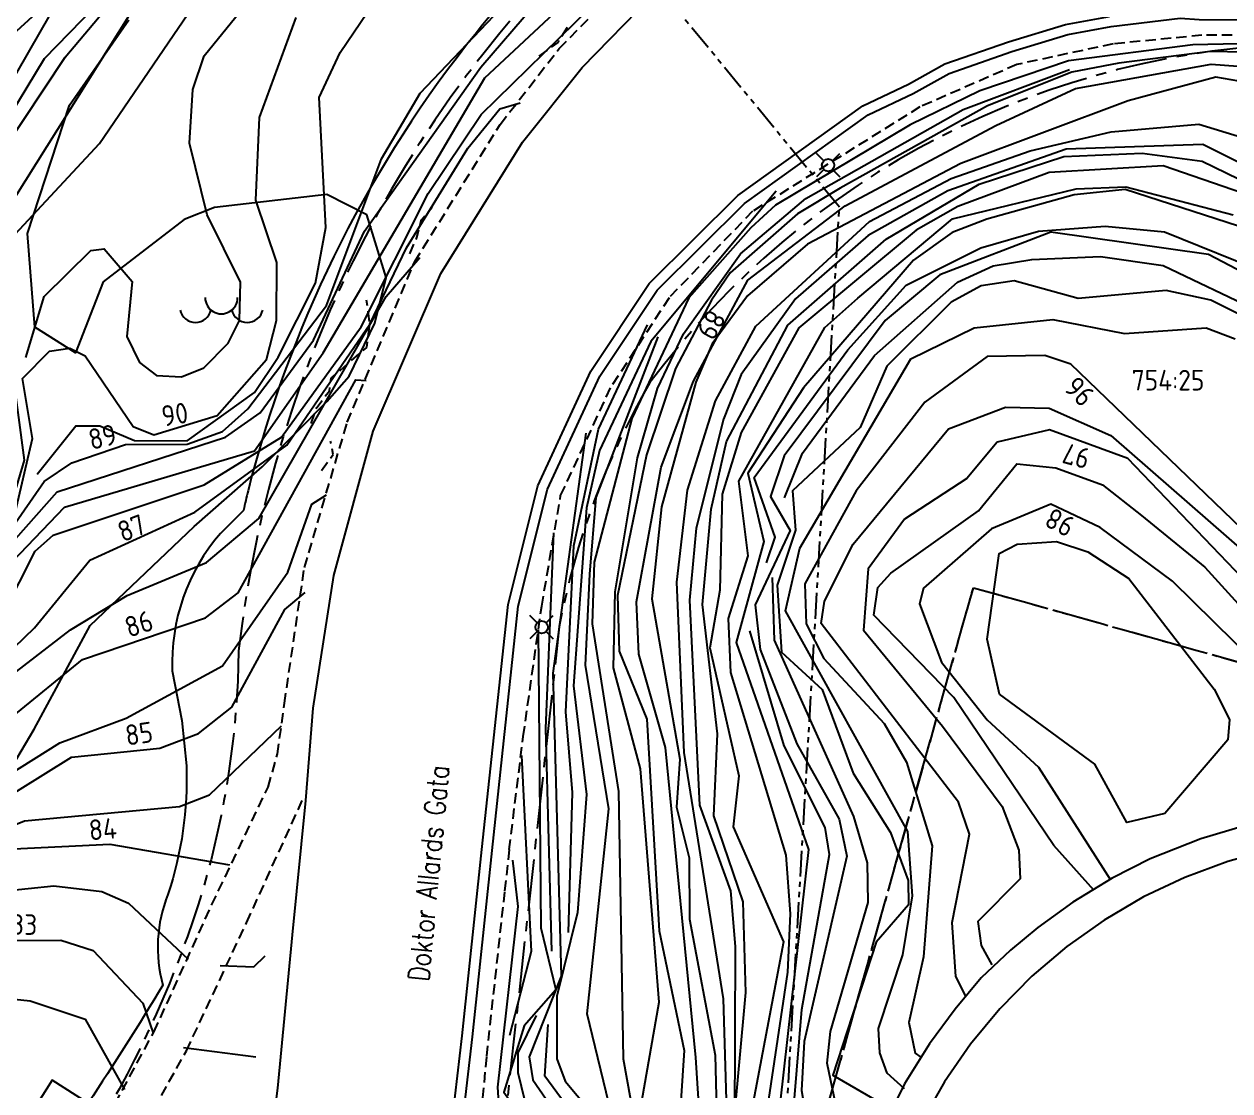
# Model space of a CAD drawing. Header units: metres. Extents: x 148035 to 148980, y 6395313 to 6395676.
# Drawn here: x 148298.3 to 148356.6, y 6395512 to 6395563.7 of the extents above; entities that cross this region are included whole.
import ezdxf
from ezdxf.enums import TextEntityAlignment as Align

# ---------------------------------------------------------------- set-up
doc = ezdxf.new("R2010")
doc.units = ezdxf.units.M
for name, pattern in [('CENTERX2', [4, 2.5, -0.5, 0.5, -0.5]), ('DASHED', [0.75, 0.5, -0.25]), ('PHANTOM', [2.5, 1.25, -0.25, 0.25, -0.25, 0.25, -0.25])]:
    doc.linetypes.add(name, pattern=pattern)
for name, color, linetype in [('M-BEF-BELYSNINGSSTOLPE', 4, 'Continuous'), ('M-BEF-BERGLINJE', 4, 'DASHED'), ('M-BEF-MARKLINJE', 4, 'Continuous'), ('M-BEF-NIVÅKURVA-PRIMÄR-0.5M', 250, 'Continuous'), ('M-BEF-NIVÅKURVA-PRIMÄR-1.0M', 250, 'Continuous'), ('M-BEF-STOLPAR-INMÄTT', 4, 'Continuous'), ('M-BEF-VÄGKANT', 13, 'DASHED'), ('M-BEF-VÄGKANTSTÖD', 13, 'Continuous'), ('M-FASTIGHETSBETECKNING', 3, 'Continuous'), ('M-GATUNAMN', 3, 'Continuous'), ('M-GR-ANVÄNDNINGSGRÄNS', 4, 'CENTERX2'), ('M-GR-ARBETSOMRÅDESGRÄNS', 7, 'ARBETSOMR_GR'), ('M-GR-FASTIGHETSGRÄNS', 3, 'PHANTOM'), ('M-HUS-SOCKEL', 1, 'Continuous'), ('M-HUS-YTTER', 3, 'Continuous')]:
    doc.layers.add(name, color=color, linetype=linetype)
doc.styles.add('ISO', font='iso.shx', dxfattribs={"height": 2.5})
doc.styles.add('SIMPLEX8', font='simplex.shx', dxfattribs={"width": 0.8})
doc.linetypes.add('ARBETSOMR_GR', pattern='A,0.5,-0.2,["+",Standard,S=0.1,R=0,X=-0.1,Y=-0.05],-0.2', length=0.9)

# ---------------------------------------------------------------- blocks, each defined once
blk = doc.blocks.new('PRI_M_BERG')
for centre, radius, start, end in [((0, 0.867), 0.784, 179.99999, 0.00001), ((-1.252, 0.43), 0.765, 192.29023, 347.70977), ((1.252, 0.43), 0.765, 192.29023, 347.70977)]:
    blk.add_arc(centre, radius, start, end)
blk = doc.blocks.new('PRI_L_BELYS')
for points in [[(-0.212, 0.212, 0), (-0.566, 0.566, 0)], [(0.212, 0.212, 0), (0.566, 0.566, 0)], [(-0.212, -0.212, 0), (-0.566, -0.566, 0)], [(0.212, -0.212, 0), (0.566, -0.566, 0)]]:
    blk.add_polyline3d(points)
blk.add_circle((0, 0), 0.3)
blk = doc.blocks.new('BEF_BEL_STOLPE')
for points in [[(-0.212, 0.212, 0), (-0.566, 0.566, 0)], [(0.212, 0.212, 0), (0.566, 0.566, 0)], [(-0.212, -0.212, 0), (-0.566, -0.566, 0)], [(0.212, -0.212, 0), (0.566, -0.566, 0)]]:
    blk.add_polyline3d(points)
blk.add_circle((0, 0), 0.3)

msp = doc.modelspace()

# ---------------------------------------------------------------- linework, layer by layer
at = {"layer": 'M-BEF-BERGLINJE', "flags": 128}
for points in [[(148323.171, 6395562.1), (148324.093, 6395562.774), (148324.623, 6395563.639)], [(148316.918, 6395552.54), (148317.263, 6395553.324), (148317.481, 6395554.176), (148317.998, 6395554.793)], [(148312.141, 6395544.325), (148312.417, 6395545.097), (148313.026, 6395545.902), (148313.109, 6395546.513), (148314.835, 6395548.009), (148314.982, 6395549.11), (148314.829, 6395550.301)], [(148312.647, 6395542.042), (148313.213, 6395542.821), (148313.088, 6395543.462)]]:
    msp.add_lwpolyline(points, dxfattribs=at)
at = {"layer": 'M-BEF-MARKLINJE', "lineweight": -3, "flags": 128}
msp.add_lwpolyline([(148296.211, 6395525.264), (148298.738, 6395529.524), (148301.46, 6395534.549), (148306.491, 6395539.342), (148309.77, 6395542.221), (148312.898, 6395545.382), (148313.979, 6395546.608), (148315.223, 6395549.176), (148315.782, 6395551.384), (148314.839, 6395554.431), (148312.902, 6395555.415), (148307.477, 6395554.775), (148306.002, 6395554.194), (148302.084, 6395551.175), (148300.739, 6395547.736), (148298.777, 6395548.993), (148298.419, 6395553.514), (148300.448, 6395559.734), (148303.317, 6395563.866)], dxfattribs=at)
at = {"layer": 'M-BEF-NIVÅKURVA-PRIMÄR-0.5M', "lineweight": -3}
for points in [[(148295.47, 6395536.075), (148299.858, 6395541.007), (148307.996, 6395543.665), (148309.672, 6395544.842), (148312.253, 6395548.365), (148314.725, 6395553.636), (148320.347, 6395561.577), (148325.04, 6395567.043), (148330.306, 6395571.971), (148332.155, 6395574.759), (148333.414, 6395578.755), (148333.458, 6395581.234), (148331.688, 6395587.438), (148330.885, 6395591.795), (148329.456, 6395595.887), (148327.727, 6395599.747), (148324.141, 6395604.193), (148321.472, 6395609.828), (148320.337, 6395611.157), (148318.233, 6395612.124)], [(148297.536, 6395562.989), (148299.781, 6395565.059), (148302.949, 6395567.139), (148303.526, 6395568.273), (148304.13, 6395573.719), (148303.692, 6395579.199), (148303.99, 6395582.602), (148306.777, 6395587.114), (148307.755, 6395587.141), (148309.758, 6395585.563), (148315.403, 6395578.962), (148317.783, 6395577.835), (148319.606, 6395577.452), (148323.278, 6395580.485), (148324.201, 6395582.326), (148323.726, 6395586.027), (148322.008, 6395590.542), (148317.775, 6395595.164), (148310.84, 6395598.679), (148307.987, 6395599.163), (148302.444, 6395604.273), (148300.08, 6395605.487), (148298.769, 6395605.532), (148295.564, 6395603.953)], [(148284.185, 6395533.593), (148287.126, 6395533.556), (148287.562, 6395534.248), (148287.47, 6395537.235), (148288.017, 6395537.754), (148288.805, 6395537.867), (148291.907, 6395536.615), (148293.17, 6395536.991), (148296.777, 6395540.817), (148297.417, 6395542.056), (148297.61, 6395543.652), (148296.602, 6395552.83), (148296.854, 6395553.757), (148305.84, 6395568.073), (148309.547, 6395571.486), (148311.631, 6395572.514), (148313.376, 6395572.971), (148319.05, 6395572.323), (148320.715, 6395572.786), (148323.833, 6395575.581), (148325.241, 6395577.914), (148326.294, 6395580.81)], [(148298.346, 6395547.511), (148299.227, 6395550.464), (148301.49, 6395552.692), (148302.134, 6395552.779), (148303.489, 6395551.194), (148303.22, 6395548.53), (148303.847, 6395547.274), (148304.662, 6395546.654), (148305.868, 6395546.578), (148306.954, 6395547.016), (148308.132, 6395548.218), (148308.685, 6395549.314), (148308.732, 6395551.169), (148307.116, 6395554.423), (148306.255, 6395557.899), (148306.415, 6395560.497), (148306.963, 6395562.118), (148310.805, 6395566.858), (148314.147, 6395569.19), (148319.952, 6395570.758), (148322.849, 6395572.086), (148325.588, 6395574.385), (148327.007, 6395580.181)], [(148229.429, 6395519.079), (148232.763, 6395516.534), (148244.121, 6395515.229), (148248.794, 6395515.714), (148252.365, 6395516.571), (148260.726, 6395519.631), (148266.319, 6395520.37), (148267.575, 6395521.254), (148268.078, 6395523.077), (148269.35, 6395524.144), (148286.022, 6395526.994), (148294.61, 6395532.188), (148297.275, 6395535.146), (148298.792, 6395538.142), (148299.66, 6395538.923), (148306.966, 6395541.361), (148310.704, 6395543.658), (148314.57, 6395549.006), (148317.799, 6395555.458), (148320.371, 6395559.288), (148329.472, 6395568.209), (148332.123, 6395570.097)], [(148295.831, 6395556.353), (148299.239, 6395561.99), (148302.865, 6395565.743)], [(148298.883, 6395541.869), (148300.76, 6395544.211), (148301.919, 6395544.214), (148303.595, 6395543.506), (148306.152, 6395543.489), (148309.406, 6395545.819), (148310.555, 6395547.53), (148312.352, 6395551.12), (148312.851, 6395553.81), (148312.534, 6395560.108), (148313.555, 6395562.288), (148314.866, 6395564.237)], [(148349.229, 6395441.507), (148348.875, 6395442.523), (148347.046, 6395446.437), (148335.823, 6395458.188), (148329.979, 6395463.396), (148327.437, 6395466.356), (148325.516, 6395470.924), (148324.709, 6395474.734), (148325.035, 6395480.448), (148328.673, 6395495.084), (148329.487, 6395506.5), (148329.254, 6395509.059), (148328.025, 6395510.869), (148328.976, 6395516.306), (148328.085, 6395527.605), (148326.778, 6395532.488), (148326.851, 6395536.169), (148327.928, 6395542.661), (148328.907, 6395546.014), (148330.156, 6395548.659), (148332.913, 6395552.529), (148336.076, 6395555.222), (148343.691, 6395559.52), (148348.842, 6395561.453)], [(148326.293, 6395484.217), (148328.8, 6395489.331), (148328.719, 6395492.525), (148330.554, 6395494.427), (148329.964, 6395503.543), (148330.967, 6395510.388), (148330.758, 6395513.633), (148329.284, 6395528.643), (148328.005, 6395533.153), (148327.887, 6395535.697), (148329.085, 6395542.201), (148330.648, 6395546.379), (148333.269, 6395551.257), (148337.98, 6395554.865), (148345.269, 6395558.757), (148349.125, 6395560.548), (148355.69, 6395561.719), (148358.698, 6395561.496), (148369.713, 6395555.738), (148371.825, 6395555.343)], [(148332.289, 6395509.949), (148332.089, 6395516.471), (148330.197, 6395528.395), (148329.841, 6395536.636), (148330.352, 6395541.095), (148331.709, 6395545.413), (148333.666, 6395549.034), (148339.153, 6395554.095), (148343.108, 6395556.188), (148346.936, 6395557.524), (148350.847, 6395558.437), (148355.099, 6395558.807), (148372.396, 6395553.543), (148375.592, 6395553.48), (148385.79, 6395550.296)], [(148331.953, 6395491.26), (148333.546, 6395495.655), (148332.369, 6395502.773), (148332.218, 6395506.352), (148333.183, 6395516.784), (148333.052, 6395521.174), (148331.629, 6395525.323), (148331.811, 6395529.304), (148331.085, 6395535.554), (148331.494, 6395540.168), (148332.235, 6395543.452), (148335.208, 6395549.076), (148339.96, 6395553.247), (148344.463, 6395555.901), (148348.559, 6395557.252), (148352.347, 6395557.408), (148355.257, 6395557.029), (148357.019, 6395556.165)], [(148335.342, 6395520.588), (148335.124, 6395523.419), (148332.453, 6395532.269), (148332.338, 6395534.883), (148333.292, 6395537.912), (148332.835, 6395541.527), (148336.992, 6395548.966), (148338.596, 6395550.394), (148343.181, 6395554.23), (148349.151, 6395555.675), (148351.566, 6395555.78), (148356.752, 6395554.423)], [(148334.178, 6395537.579), (148334.603, 6395538.816), (148333.581, 6395541.712), (148338.114, 6395547.884), (148340.936, 6395551.023), (148344.544, 6395552.82), (148347.328, 6395553.63), (148350.564, 6395553.88), (148353.427, 6395553.601), (148358.54, 6395551.54), (148370.353, 6395542.834), (148377.755, 6395538.329), (148389.187, 6395533.728), (148390.798, 6395533.516), (148392.97, 6395534.831), (148394.85, 6395534.309), (148397.777, 6395532.193), (148400.288, 6395529.494), (148402.188, 6395526.219), (148404.923, 6395523.516), (148406.195, 6395522.842), (148410.509, 6395522.488), (148413.608, 6395521.765)], [(148335.044, 6395540.718), (148335.923, 6395542.889), (148339.394, 6395547.615), (148343.411, 6395551.159), (148345.145, 6395551.955), (148347.009, 6395552.261), (148350.343, 6395552.413), (148353.373, 6395551.979), (148357.959, 6395549.778), (148366.019, 6395544.134), (148368.835, 6395541.765), (148375.049, 6395534.86), (148381.493, 6395534.347), (148388.364, 6395532.191), (148392.19, 6395530.254), (148396.109, 6395526.87)], [(148224.5, 6395524.989), (148227.879, 6395520.139), (148230.675, 6395516.985), (148238.094, 6395514.318), (148252.94, 6395515.139), (148258.016, 6395515.787), (148267.294, 6395519.871), (148269.637, 6395522.137), (148273.011, 6395523.601), (148285.978, 6395524.991), (148287.61, 6395523.127), (148288.665, 6395523.323), (148290.178, 6395526.271), (148291.67, 6395527.521), (148300.5, 6395534.331), (148303.25, 6395535.991), (148307.09, 6395537.592), (148309.622, 6395539.717), (148315.775, 6395550.467), (148317.411, 6395552.356)], [(148324.601, 6395519.68), (148324.794, 6395526.457), (148324.469, 6395530.36), (148324.85, 6395538.394), (148326.044, 6395544.054), (148328.419, 6395549.105)], [(148340.859, 6395512.112), (148340.009, 6395512.869), (148339.653, 6395513.86), (148339.601, 6395515.034), (148340.77, 6395518.605), (148341.232, 6395521.462), (148341.013, 6395524.575), (148335.102, 6395535.257), (148335.789, 6395538.28), (148341.154, 6395547.448), (148344.216, 6395548.96), (148348.026, 6395549.355), (148351.492, 6395548.675), (148355.448, 6395548.953), (148356.855, 6395548.429)], [(148335.2, 6395453.784), (148334.118, 6395456.941), (148328.454, 6395463.295), (148324.585, 6395468.372), (148323.935, 6395472.1), (148323.964, 6395475.296), (148325.136, 6395485.139), (148327.066, 6395495.187), (148327.985, 6395505.496), (148325.499, 6395515.746), (148326.555, 6395525.672), (148325.426, 6395532.618), (148325.626, 6395537.028), (148325.94, 6395540.741), (148328.938, 6395548.526)], [(148343.826, 6395516.595), (148343.333, 6395517.547), (148343.154, 6395520.164), (148344.004, 6395524.443), (148343.47, 6395525.999), (148336.827, 6395534.647), (148336.983, 6395535.719), (148338.363, 6395538.487), (148342.987, 6395544.068), (148345.744, 6395545.11), (148347.847, 6395545.071), (148350.835, 6395543.743), (148364.161, 6395532.104), (148367.835, 6395529.781), (148373.942, 6395527.419), (148376.798, 6395527.946), (148380.161, 6395530.426), (148381.609, 6395530.818), (148386.118, 6395530.031), (148388.275, 6395529.074), (148390.578, 6395527.412), (148395.888, 6395522.136), (148396.389, 6395521.742)], [(148350.012, 6395521.724), (148348.073, 6395523.887), (148343.238, 6395531.059), (148339.374, 6395535.039), (148339.569, 6395536.387), (148340.196, 6395537.076), (148344.435, 6395540.103), (148346.295, 6395542.375), (148348.182, 6395542.183), (148350.435, 6395541.347), (148352.315, 6395539.864), (148355.381, 6395537.363), (148361.018, 6395531.17)], [(148243.28, 6395513.741), (148257.129, 6395514.606), (148266.806, 6395518.487), (148269.632, 6395520.388), (148271.722, 6395522.384), (148285.428, 6395522.688), (148287.565, 6395521.701), (148288.96, 6395521.941), (148299.98, 6395528.868), (148303.198, 6395530.055), (148307.858, 6395532.589), (148311.013, 6395537.128), (148312.177, 6395540.414), (148312.896, 6395540.868)], [(148323.788, 6395518.785), (148323.498, 6395529.555), (148323.89, 6395539.036)], [(148336.992, 6395501.794), (148336.896, 6395502.041), (148336.633, 6395503.737), (148338.027, 6395508.933), (148337.116, 6395513.359), (148337.274, 6395514.897), (148339.088, 6395521.138), (148339.058, 6395523.062), (148338.408, 6395525.29), (148334.567, 6395533.84), (148334.459, 6395536.869)], [(148336.633, 6395498.533), (148335.132, 6395503.252), (148335.04, 6395505.767), (148335.886, 6395515.952), (148337.226, 6395523.461), (148337.017, 6395524.766), (148335.036, 6395528.719), (148333.368, 6395534.286)], [(148295.956, 6395524.16), (148298.278, 6395525.08), (148305.778, 6395525.781), (148307.224, 6395526.341), (148310.716, 6395529.685)], [(148322.321, 6395528.256), (148322.791, 6395518.77), (148321.737, 6395514.694)], [(148226.093, 6395514.962), (148227.52, 6395514.003), (148230.69, 6395513.327), (148238.049, 6395513.355), (148240.901, 6395512.715), (148245.339, 6395512.537), (148262.044, 6395513.728), (148265.773, 6395514.162), (148274.753, 6395517.584), (148284.503, 6395518.779), (148292.989, 6395520.419), (148297.213, 6395521.679), (148299.695, 6395521.935), (148302.026, 6395521.665), (148303.308, 6395521.11), (148306.201, 6395518.384)], [(148335.206, 6395517.766), (148335.342, 6395520.588)], [(148307.747, 6395518.084), (148309.367, 6395518.014), (148309.927, 6395518.557)], [(148332.962, 6395475.047), (148329.287, 6395476.693), (148328.848, 6395477.234), (148328.835, 6395480.764), (148329.657, 6395484.139), (148335.683, 6395497.571), (148335.605, 6395498.688), (148334.076, 6395501.272), (148333.603, 6395502.923), (148333.44, 6395505.867), (148335.206, 6395517.766)], [(148224.296, 6395516.036), (148226.853, 6395512.987), (148230.907, 6395511.926), (148234.911, 6395512.243), (148245.876, 6395511.635), (148251.894, 6395512.072), (148259.68, 6395511.252), (148262.255, 6395510.179), (148274.193, 6395514.717), (148282.201, 6395515.867), (148285.671, 6395515.668), (148291.467, 6395516.846), (148295.816, 6395516.672), (148298.546, 6395516.371), (148301.215, 6395515.493), (148303.115, 6395512.085)], [(148328.268, 6395455.735), (148328.495, 6395459.697), (148327.667, 6395461.283), (148324.797, 6395464.338), (148322.86, 6395467.151), (148321.618, 6395470.793), (148321.997, 6395476.789), (148323.684, 6395489.09), (148324.4, 6395502.338), (148324.328, 6395509.179), (148322.478, 6395511.566), (148322.167, 6395512.895), (148322.165, 6395513.858), (148323.049, 6395515.672)], [(148331.577, 6395454.641), (148331.64, 6395457.075), (148330.879, 6395459.385), (148324.719, 6395466.53), (148322.892, 6395470.349), (148322.968, 6395476.11), (148326.064, 6395500.989), (148326.216, 6395504.57), (148325.245, 6395510.298), (148323.456, 6395512.73), (148323.617, 6395515.233)]]:
    msp.add_lwpolyline(points, dxfattribs=at)
msp.add_lwpolyline([(148353.453, 6395525.436), (148351.602, 6395525.007), (148350.054, 6395527.837), (148345.45, 6395531.219), (148344.855, 6395533.886), (148345.434, 6395538.034), (148346.306, 6395538.476), (148348.206, 6395538.604), (148349.723, 6395538.108), (148351.699, 6395536.827), (148355.836, 6395531.465), (148356.569, 6395529.989), (148356.493, 6395529.002)], close=True, dxfattribs=at)
at = {"layer": 'M-BEF-NIVÅKURVA-PRIMÄR-1.0M', "lineweight": -3}
for points in [[(148293.057, 6395532.805), (148300.211, 6395540.277), (148309.404, 6395542.998), (148312.733, 6395547.742), (148320.546, 6395561.056), (148327.957, 6395567.98), (148332.886, 6395571.913), (148334.534, 6395573.986), (148336.365, 6395578.867), (148336.472, 6395580.851), (148332.253, 6395591.246), (148330.344, 6395597.379), (148328.951, 6395600.25), (148325.751, 6395604.992), (148323.112, 6395610.285), (148319.684, 6395611.96), (148310.825, 6395612.712), (148308.399, 6395613.414), (148307.087, 6395614.938), (148304.938, 6395618.76)], [(148297.388, 6395553.021), (148301.898, 6395557.875), (148307.617, 6395566.273), (148312.185, 6395570.477), (148315.846, 6395571.775), (148318.281, 6395571.13), (148319.461, 6395571.364), (148325.312, 6395574.518), (148326, 6395578.369), (148327.364, 6395582.345), (148327.649, 6395586.811), (148326.58, 6395592.549), (148324.878, 6395597.445), (148320.528, 6395602.094), (148319.364, 6395604.829), (148312.945, 6395609.738), (148310.754, 6395610.142), (148306.363, 6395609.324), (148304.087, 6395610.67), (148303.225, 6395612.009), (148302.058, 6395617.23)], [(148296.129, 6395555.882), (148300.241, 6395562.059), (148304.669, 6395567.325), (148308.009, 6395573.274), (148314.176, 6395575.269), (148316.981, 6395573.31), (148319.048, 6395573.059), (148321.876, 6395574.502), (148322.996, 6395575.88), (148326.869, 6395582.078), (148326.572, 6395586.44), (148324.738, 6395593.168), (148322.561, 6395596.905), (148316.127, 6395603.801), (148310.965, 6395606.758), (148305.617, 6395606.558), (148303.72, 6395607.212), (148302.391, 6395608.355), (148300.802, 6395613.239), (148300.767, 6395616.499)], [(148295.193, 6395556.6), (148299.529, 6395564.134)], [(148296.878, 6395538.14), (148299.225, 6395541.522), (148300.569, 6395542.417), (148303.158, 6395543.309), (148306.153, 6395543.316), (148307.853, 6395543.942), (148309.084, 6395545.037), (148312.88, 6395550.033), (148315.545, 6395557.138), (148317.416, 6395560.316), (148320.99, 6395564.06)], [(148297.78, 6395539.784), (148298.666, 6395543.601), (148298.178, 6395546.506), (148299.48, 6395547.825), (148300.473, 6395547.976), (148301.218, 6395547.602), (148303.536, 6395544.179), (148304.538, 6395543.779), (148307.595, 6395544.718), (148309.98, 6395547.42), (148310.469, 6395549.304), (148310.489, 6395552.123), (148309.468, 6395555.127), (148309.654, 6395559.143), (148311.418, 6395563.977)], [(148359.194, 6395562.746), (148354.803, 6395562.65), (148348.791, 6395561.875), (148344.49, 6395560.43), (148341.121, 6395558.78), (148334.613, 6395554.897), (148333.417, 6395553.795), (148330.424, 6395550.408), (148327.658, 6395544.568), (148325.833, 6395537.602), (148325.736, 6395534.626), (148327.02, 6395526.51), (148327.237, 6395513.562), (148328.452, 6395506.854)], [(148358.173, 6395562.282), (148355.645, 6395562.329), (148351.228, 6395561.773), (148348.944, 6395561.324), (148344.87, 6395559.697), (148337.745, 6395555.712), (148335.677, 6395554.476), (148332.422, 6395551.614), (148331.518, 6395550.287), (148329.781, 6395546.984), (148328.375, 6395542.799), (148326.968, 6395535.992), (148327.052, 6395533.301), (148328.379, 6395530.011), (148328.982, 6395519.769), (148330.197, 6395513.977), (148329.442, 6395502.508)], [(148358.884, 6395560.578), (148355.917, 6395561.082), (148351.67, 6395559.943), (148343.572, 6395556.915), (148336.166, 6395553.009), (148333.254, 6395550.504), (148331.554, 6395548.187), (148330.762, 6395546.33), (148329.096, 6395540.288), (148328.636, 6395535.842), (148329.99, 6395528.078), (148329.819, 6395525.751), (148330.432, 6395523.29), (148330.456, 6395520.322), (148331.685, 6395513.742), (148331.848, 6395507.12)], [(148295.779, 6395531.566), (148298.767, 6395534.428), (148301.436, 6395537.703), (148306.524, 6395540.03), (148310.965, 6395543.278), (148314.992, 6395549.129), (148316.751, 6395552.824), (148319.718, 6395557.659), (148321.274, 6395559.553), (148322.254, 6395559.845)], [(148361.887, 6395554.527), (148355.283, 6395557.834), (148348.68, 6395557.61), (148342.943, 6395555.592), (148339.093, 6395553.428), (148335.575, 6395550.35), (148332.946, 6395546.703), (148332.098, 6395544.535), (148330.77, 6395539.263), (148330.457, 6395535.774), (148330.929, 6395525.853), (148332.437, 6395521.703), (148332.665, 6395519.002), (148332.624, 6395510.426)], [(148357.202, 6395555.478), (148353.366, 6395556.793), (148347.855, 6395556.473), (148343.432, 6395554.829), (148341.418, 6395553.675), (148335.747, 6395548.952), (148332.956, 6395543.894), (148332.028, 6395540.898), (148331.911, 6395536.262), (148331.436, 6395533.467), (148332.845, 6395527.267), (148332.566, 6395524.794), (148335.001, 6395519.238), (148332.741, 6395507.282)], [(148334.642, 6395555.575), (148328.578, 6395548.294), (148326.09, 6395543.023), (148325.462, 6395540.244), (148324.833, 6395531.616), (148325.464, 6395526.368), (148325.039, 6395520.658), (148324.028, 6395516.608), (148324.024, 6395513.565), (148324.432, 6395512.488), (148326.097, 6395510.494), (148326.611, 6395508.996), (148327.433, 6395502.878), (148324.794, 6395487.186), (148323.35, 6395476.067), (148323.243, 6395471.718), (148323.62, 6395469.301), (148325.794, 6395465.441), (148330.71, 6395460.398), (148333.183, 6395456.693), (148333.149, 6395454.24)], [(148357.017, 6395553.877), (148351.53, 6395555.646), (148349.058, 6395555.39), (148344.83, 6395554.221), (148343.154, 6395553.577), (148341.286, 6395552.222), (148335.958, 6395546.055), (148333.27, 6395541.911), (148334.048, 6395538.618), (148332.707, 6395533.727), (148336.21, 6395523.696), (148333.976, 6395503.874), (148334.293, 6395502.326), (148336.501, 6395498.208), (148336.45, 6395496.826), (148332.308, 6395489.099), (148330.226, 6395481.955), (148329.906, 6395478.075), (148330.389, 6395477.04), (148331.179, 6395476.473), (148335.058, 6395475.08), (148336.042, 6395473.801)], [(148358.945, 6395550.722), (148355.561, 6395552.507), (148347.931, 6395553.58), (148342.569, 6395551.526), (148339.915, 6395549.309), (148335.032, 6395542.76), (148334.366, 6395540.796), (148335.322, 6395539.141), (148333.629, 6395535.551), (148333.873, 6395533.378), (148335.642, 6395528.821), (148337.698, 6395525.163), (148338.062, 6395523.38), (148335.999, 6395514.398), (148335.871, 6395512.034), (148336.355, 6395509.224), (148335.418, 6395504.903), (148335.666, 6395502.525), (148336.572, 6395500.232)], [(148297.777, 6395540.854), (148298.277, 6395542.548), (148297.004, 6395552.023)], [(148358.506, 6395548.874), (148355.667, 6395550.296), (148353.511, 6395550.767), (148349.248, 6395550.381), (148346.156, 6395551.224), (148344.561, 6395550.995), (148343.108, 6395550.192), (148339.995, 6395547.104), (148338.703, 6395544.122), (148335.436, 6395541.06), (148335.574, 6395539.16), (148334.684, 6395536.493), (148334.908, 6395533.252), (148336.87, 6395531.449), (148338.363, 6395527.395), (148340.174, 6395524.516), (148341.025, 6395522.204), (148341.053, 6395521.016), (148339.48, 6395519.213), (148337.382, 6395512.779), (148340.31, 6395511.081)], [(148362.388, 6395534.198), (148348.896, 6395547.19), (148347.641, 6395547.611), (148344.859, 6395547.568), (148341.838, 6395545.353), (148338.521, 6395541.068), (148336.037, 6395536.565), (148336.096, 6395534.628), (148336.947, 6395532.951), (148339.87, 6395529.806), (148340.944, 6395527.936), (148342.186, 6395523.884), (148341.771, 6395518.507), (148341.066, 6395515.323), (148341.366, 6395513.845), (148341.647, 6395513.654)], [(148294.259, 6395527.346), (148301.088, 6395532.906), (148307.035, 6395534.909), (148308.619, 6395536.128), (148314.302, 6395546.444), (148314.803, 6395546.408)], [(148325.434, 6395543.861), (148323.84, 6395532.244), (148324.234, 6395517.568), (148322.687, 6395513.662), (148322.874, 6395512.549), (148324.802, 6395509.744), (148325.391, 6395503.943), (148324.506, 6395496.811), (148323.885, 6395483.509), (148322.702, 6395475.692), (148322.313, 6395470.216), (148323.916, 6395466.976), (148329.46, 6395459.375), (148330.021, 6395457.276), (148330.159, 6395455.016)], [(148396.963, 6395520.476), (148394.728, 6395521.708), (148392.361, 6395525.283), (148389.979, 6395527.419), (148386.693, 6395529.471), (148383.187, 6395529.919), (148380.777, 6395529.335), (148376.325, 6395525.078), (148371.309, 6395525.224), (148367.703, 6395528.257), (148362.047, 6395531.788), (148351.663, 6395542.63), (148347.874, 6395544.02), (148345.336, 6395543.418), (148343.864, 6395541.658), (148340.856, 6395539.699), (148339.088, 6395537.283), (148338.865, 6395534.318), (148342.694, 6395529.678)], [(148368.812, 6395525.092), (148367.857, 6395526.017), (148365.551, 6395527.729), (148360.797, 6395529.824), (148353.815, 6395536.695), (148350.321, 6395539.29), (148347.937, 6395540.42), (148345.064, 6395539.228), (148341.775, 6395536.346), (148341.577, 6395535.594), (148342.647, 6395532.764), (148344.854, 6395529.981), (148347.332, 6395527.692), (148350.822, 6395522.237)], [(148290.08, 6395521.654), (148300.549, 6395528.178), (148304.821, 6395528.611), (148306.702, 6395529.315), (148308.311, 6395530.586), (148310.873, 6395535.317), (148311.853, 6395536.142)], [(148323.124, 6395534.335), (148323.254, 6395519.915), (148323.977, 6395516.909), (148322.444, 6395515.159), (148321.465, 6395511.953), (148323.325, 6395509.349), (148324.363, 6395505.781), (148322.126, 6395497.669), (148323.212, 6395492.193), (148322.659, 6395483.665), (148321.643, 6395478.07), (148321.168, 6395469.437), (148327.136, 6395459.392), (148327.139, 6395458.462), (148326.377, 6395456.995)], [(148342.694, 6395529.678), (148345.576, 6395525.781), (148346.379, 6395523.666), (148346.442, 6395522.282), (148344.397, 6395520.212), (148344.567, 6395519.046), (148345.074, 6395518.111)], [(148297.762, 6395523.731), (148302.409, 6395523.954), (148308.191, 6395522.957)], [(148321.886, 6395523.179), (148322.151, 6395520.947), (148321.165, 6395512.19), (148321.383, 6395508.72), (148322.112, 6395505.866), (148321.079, 6395499.989), (148320.611, 6395493.579), (148321.388, 6395489.798), (148321.344, 6395487.624), (148319.516, 6395470.311), (148319.92, 6395468.176), (148322.218, 6395464.037), (148322.484, 6395460.989)], [(148293.405, 6395519.276), (148300.036, 6395519.305), (148301.6, 6395518.809), (148304.002, 6395516.265), (148304.505, 6395514.804)], [(148305.968, 6395514.109), (148309.469, 6395513.659)]]:
    msp.add_lwpolyline(points, dxfattribs=at)
at = {"layer": 'M-BEF-VÄGKANT', "lineweight": -3}
for points in [[(148296.754, 6395502.142), (148300.856, 6395508.081), (148304.539, 6395514.864), (148307.331, 6395521.008), (148310.063, 6395526.72), (148310.52, 6395528.326), (148310.852, 6395530.778), (148311.82, 6395537.349), (148313.89, 6395544.38), (148317.159, 6395552.161), (148321.289, 6395558.803), (148324.145, 6395562.476), (148329.465, 6395567.873), (148334.448, 6395571.913), (148336.603, 6395574.492)], [(148298.013, 6395500.871), (148302.334, 6395507.217), (148306.11, 6395513.956), (148309.023, 6395520.157), (148311.731, 6395526.102)]]:
    msp.add_lwpolyline(points, dxfattribs=at)
at = {"layer": 'M-BEF-VÄGKANT', "color": 1, "lineweight": -3}
for points in [[(148363.433, 6395561.367), (148359.244, 6395562.843), (148357.458, 6395563.126), (148355.246, 6395563.115), (148350.944, 6395562.7), (148346.29, 6395561.702), (148341.602, 6395559.649), (148333.505, 6395554.6), (148329.459, 6395550.409), (148326.662, 6395546.111)], [(148321.729, 6395523.693), (148322.406, 6395529.175), (148323.3, 6395535.476), (148324.217, 6395540.831), (148326.662, 6395546.111)], [(148321.729, 6395523.693), (148321.499, 6395521.655), (148320.623, 6395513.663), (148320.209, 6395509.113)]]:
    msp.add_lwpolyline(points, dxfattribs=at)
at = {"layer": 'M-BEF-VÄGKANTSTÖD', "lineweight": -3}
for p, q in [((148325.265, 6395561.564), (148330.389, 6395566.823)), ((148322.369, 6395557.936), (148325.265, 6395561.564)), ((148318.42, 6395551.583), (148322.369, 6395557.936)), ((148315.149, 6395543.95), (148318.42, 6395551.583)), ((148312.247, 6395530.541), (148313.241, 6395536.967)), ((148311.883, 6395526.078), (148312.247, 6395530.541)), ((148311.245, 6395519.573), (148311.883, 6395526.078)), ((148310.537, 6395512.146), (148311.245, 6395519.573)), ((148309.547, 6395504.334), (148310.537, 6395512.146))]:
    msp.add_line(p, q, dxfattribs=at)
at = {"layer": 'M-BEF-VÄGKANTSTÖD', "color": 1, "lineweight": -3}
msp.add_lwpolyline([(148294.163, 6395473.221), (148298.679, 6395475.859), (148302.679, 6395478.966), (148306.33, 6395482.572), (148307.452, 6395483.817), (148310.885, 6395488.26), (148314.307, 6395494.108), (148316.709, 6395499.792), (148318.435, 6395505.972), (148319.455, 6395514.679), (148320.399, 6395523.699), (148321.67, 6395535.564), (148323.113, 6395541.311), (148325.68, 6395546.859), (148328.493, 6395551.102), (148332.79, 6395555.358), (148338.841, 6395559.702), (148341.049, 6395560.743), (148342.8, 6395561.728), (148345.891, 6395562.803), (148348.634, 6395563.639), (148350.777, 6395564.029)], dxfattribs=at)
at = {"layer": 'M-BEF-VÄGKANTSTÖD', "lineweight": -3, "flags": 128}
msp.add_lwpolyline([(148313.241, 6395536.967), (148315.149, 6395543.95)], dxfattribs=at)
at = {"layer": 'M-GR-ANVÄNDNINGSGRÄNS', "lineweight": -3, "flags": 128}
for points in [[(148338.314, 6395580.293, 0.27712), (148330.646, 6395573.814, -0.084612), (148327.704, 6395569.886, 0.186007), (148308.638, 6395533.317)], [(148392.887, 6395547.607, 0.489527), (148328.539, 6395546.301)], [(148328.539, 6395546.301, 0.085136), (148324.151, 6395534.497), (148321.167, 6395507.33, -0.09153), (148315.699, 6395492.542, -0.071479), (148307.485, 6395480.228, -0.067868), (148297.338, 6395472.179, -0.138239), (148273.301, 6395466.002, -0.047881), (148267.489, 6395466.519), (148254.228, 6395468.625, 0.050658), (148235.075, 6395469.678, -0.015366), (148233.263, 6395469.325, 0.276362), (148228.817, 6395463.799), (148226.509, 6395454.741, 0.15439), (148226.61, 6395445.782, 0.048864), (148231.951, 6395436.493, 0.00049), (148248.191, 6395409.95), (148249.658, 6395407.415, 0.066303), (148286.803, 6395358.006), (148294.285, 6395349.932, 0.002855), (148295.272, 6395348.908)], [(148308.638, 6395533.317, -0.066955), (148306.92, 6395521.79, -0.061642), (148301.648, 6395509.997, -0.035934), (148294.172, 6395499.125, -0.099016), (148279.695, 6395487.258, -0.122705), (148258.168, 6395482.37, -0.045687), (148250.244, 6395482.84)]]:
    msp.add_lwpolyline(points, format="xyb", dxfattribs=at)
for points in [[(148332.797, 6395495.789), (148344.183, 6395536.375)], [(148344.183, 6395536.375), (148389.432, 6395523.681)]]:
    msp.add_lwpolyline(points, dxfattribs=at)
at = {"layer": 'M-GR-ARBETSOMRÅDESGRÄNS', "ltscale": 5, "flags": 128}
msp.add_lwpolyline([(148248.014, 6395468.117), (148267.069, 6395465.09, 0.046232), (148275.724, 6395464.526, 0.198884), (148277.191, 6395464.09), (148279.243, 6395464.303), (148290.498, 6395466.998, -0.261751), (148291.538, 6395470.163), (148294.387, 6395472.773), (148298.96, 6395475.444), (148303.01, 6395478.589), (148306.692, 6395482.226), (148307.836, 6395483.496), (148311.3, 6395487.979), (148314.755, 6395493.884), (148317.182, 6395499.626), (148318.928, 6395505.875), (148319.952, 6395514.624), (148320.896, 6395523.646), (148322.163, 6395535.476), (148323.586, 6395541.144), (148326.118, 6395546.614), (148328.882, 6395550.783), (148333.114, 6395554.975), (148339.095, 6395559.269), (148341.278, 6395560.298), (148343.007, 6395561.27), (148346.046, 6395562.327), (148348.752, 6395563.153), (148350.851, 6395563.534), (148354.189, 6395563.937), (148355.11, 6395563.887), (148357.465, 6395563.86), (148358.269, 6395563.803), (148359.846, 6395577.889), (148357.25, 6395578.59), (148355.611, 6395579.315, -0.135863), (148352.32, 6395582.288), (148351.725, 6395583.159), (148351.209, 6395584.199), (148350.116, 6395587.038), (148351.723, 6395589.579), (148350.292, 6395593.477), (148348.861, 6395593.477), (148336.321, 6395588.984), (148336.169, 6395589.381), (148334.25, 6395594.8), (148333.754, 6395595.992), (148333.859, 6395596.347), (148331.605, 6395597.012), (148331.264, 6395595.859), (148332.056, 6395593.955), (148333.963, 6395588.57), (148335.148, 6395585.464), (148336.345, 6395582.038, 0.2017), (148328.886, 6395575.072, -0.340576), (148328.099, 6395571.346, 0.052499), (148319.667, 6395562.647, 0.105019), (148309.091, 6395541.063, 0.014503), (148308.88, 6395540.119), (148307.757, 6395539.005, 0.190552), (148305.429, 6395532.345), (148305.889, 6395529.939), (148306.108, 6395527.758, -0.090121), (148305.214, 6395521.526, 0.162289), (148304.97, 6395517.127, -0.010031), (148301.365, 6395511.421), (148299.61, 6395512.531), (148296.08, 6395506.955), (148297.617, 6395505.982, -0.013443), (148292.145, 6395498.78, -0.091041), (148278.25, 6395488.006, -0.016314), (148275.616, 6395486.804, -0.13917), (148251.487, 6395483.918), (148249.081, 6395484.3), (148232.986, 6395486.856, 0.098491), (148219.535, 6395486.334), (148217.69, 6395485.891, -0.080273), (148211.963, 6395485.425), (148208.831, 6395486.215), (148203.395, 6395489.075, 0.001379), (148199.44, 6395492.846), (148177.334, 6395520.563, 0.119084), (148169.565, 6395526.55), (148162.674, 6395529.565), (148143.212, 6395553.001), (148142.209, 6395552.201), (148141.585, 6395552.983), (148141.39, 6395552.827), (148135.458, 6395560.265), (148135.748, 6395562.226), (148133.423, 6395562.57), (148132.984, 6395559.598), (148139.553, 6395551.362), (148128.725, 6395542.726), (148139.625, 6395529.059), (148149.333, 6395511.193), (148154.471, 6395504.751), (148154.625, 6395502.794), (148159.8, 6395496.305), (148158.92, 6395494.317, 0.342443), (148159.57, 6395491.699), (148163.372, 6395488.702), (148164.074, 6395488.078, 0.384471), (148167.021, 6395488.099), (148167.625, 6395488.652), (148168.699, 6395487.641), (148170.938, 6395485.339), (148173.034, 6395483.123), (148175.354, 6395474.643), (148175.684, 6395470.87), (148176.904, 6395469), (148177.24, 6395464.29), (148176.884, 6395462.412), (148176.314, 6395460.828), (148176.491, 6395458.087), (148176.295, 6395456.151), (148175.326, 6395454.274), (148174.363, 6395451.427), (148174.178, 6395448.527), (148175.169, 6395447.143), (148179.179, 6395443.045), (148181.046, 6395440.674), (148181.371, 6395436.697), (148183.933, 6395431.855), (148187.175, 6395426.116), (148190.184, 6395421.041), (148191.088, 6395420.024), (148192.769, 6395417.772), (148199.531, 6395406.902), (148206.727, 6395411.363), (148193.601, 6395432.535, -0.152652), (148192.574, 6395436.523, 0.229378), (148196.835, 6395437.441, -0.397753), (148206.408, 6395436.539, -0.023274), (148212.122, 6395429.374, -0.015738), (148215.598, 6395424.241, 0.004295), (148226.801, 6395406.851, 0.004106), (148237.788, 6395390.41), (148252.282, 6395399.922), (148241.099, 6395419.383), (148227.664, 6395443.579), (148226.866, 6395445.155, -0.118279), (148225.812, 6395448.736, -0.110315), (148227.39, 6395457.975), (148230.75, 6395464.502, -0.19248), (148235.293, 6395468.328, -0.11985), (148242.83, 6395468.94), (148245.401, 6395468.532)], format="xyb", dxfattribs=at)
at = {"layer": 'M-GR-FASTIGHETSGRÄNS', "lineweight": -3}
for points in [[(148337.702, 6395554.792), (148328.368, 6395566.149)], [(148334.659, 6395502.426), (148337.702, 6395554.792)], [(148334.659, 6395502.426), (148344.183, 6395536.375)], [(148344.183, 6395536.375), (148389.432, 6395523.681)]]:
    msp.add_lwpolyline(points, dxfattribs=at)
at = {"layer": 'M-HUS-SOCKEL', "lineweight": -3}
msp.add_lwpolyline([(148358.637, 6395523.71), (148356.5, 6395523.123), (148354.423, 6395522.352), (148352.421, 6395521.403), (148350.509, 6395520.283), (148348.702, 6395519), (148347.014, 6395517.565), (148345.457, 6395515.989), (148344.043, 6395514.282), (148342.784, 6395512.459), (148341.688, 6395510.533), (148340.764, 6395508.519), (148340.019, 6395506.432), (148339.459, 6395504.288), (148339.088, 6395502.104), (148338.909, 6395499.895), (148338.923, 6395497.679), (148339.13, 6395495.473), (148339.528, 6395493.294), (148340.115, 6395491.157), (148340.886, 6395489.079), (148341.835, 6395487.077), (148361.926, 6395449.06)], dxfattribs=at)
at = {"layer": 'M-HUS-YTTER', "lineweight": -3}
msp.add_lwpolyline([(148357.297, 6395524.841), (148355.194, 6395524.215), (148352.736, 6395523.252), (148350.902, 6395522.312), (148348.999, 6395521.143), (148347.299, 6395519.919), (148345.978, 6395518.828), (148344.562, 6395517.494), (148343.308, 6395515.969), (148342.066, 6395514.295), (148340.85, 6395512.35), (148339.837, 6395510.268), (148339.054, 6395508.321), (148338.351, 6395505.98), (148337.809, 6395503.449), (148337.541, 6395501.35), (148337.517, 6395499.317), (148337.587, 6395497.081), (148337.821, 6395495.223), (148338.245, 6395493.175), (148338.791, 6395491.383), (148339.634, 6395489.224), (148340.532, 6395487.35), (148360.851, 6395448.875)], dxfattribs=at)

# ---------------------------------------------------------------- block references
at = {"layer": 'M-BEF-BELYSNINGSSTOLPE', "lineweight": -3}
msp.add_blockref('PRI_L_BELYS', (148337.156, 6395556.83), dxfattribs=at)
at = {"layer": 'M-BEF-MARKLINJE', "lineweight": -3}
msp.add_blockref('PRI_M_BERG', (148307.802, 6395549.549), dxfattribs=at)
at = {"layer": 'M-BEF-STOLPAR-INMÄTT'}
msp.add_blockref('BEF_BEL_STOLPE', (148323.296, 6395534.462), dxfattribs=at)

# ---------------------------------------------------------------- texts
at = {"layer": 'M-BEF-NIVÅKURVA-PRIMÄR-1.0M', "lineweight": -3, "style": 'ISO'}
for s, rotation, p in [('89        ', 241.13795, (148331.382, 6395549.927)), ('96        ', 135.59216, (148350.143, 6395545.771)), ('90        ', 9.21531, (148304.998, 6395544.169)), ('89        ', 13.79661, (148301.518, 6395543.03)), ('97        ', 164.75209, (148349.914, 6395543.065)), ('98        ', 152.32606, (148349.2, 6395539.672)), ('87        ', 21.33331, (148303.03, 6395538.558)), ('86        ', 18.26505, (148303.335, 6395533.939)), ('85        ', 8.34536, (148303.23, 6395528.719)), ('84        ', 4.688, (148301.431, 6395524.133)), ('83        ', 359.56074, (148297.582, 6395519.572))]:
    msp.add_text(s, height=1, rotation=rotation, dxfattribs=at).set_placement(p)
at = {"layer": 'M-FASTIGHETSBETECKNING', "lineweight": -3, "style": 'ISO'}
msp.add_text('754:25', height=1, dxfattribs=at).set_placement((148353.604, 6395545.92), align=Align.CENTER)
at = {"layer": 'M-GATUNAMN', "lineweight": -3, "style": 'SIMPLEX8', "width": 0.8}
msp.add_text('Doktor Allards Gata', height=1, rotation=84.54106, dxfattribs=at).set_placement((148317.834, 6395522.561), align=Align.MIDDLE_CENTER)

doc.saveas('drawing.dxf')
